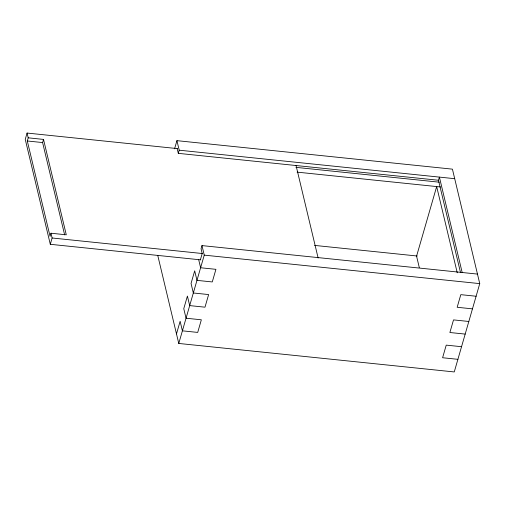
<?xml version="1.0" encoding="UTF-8"?>
<svg xmlns="http://www.w3.org/2000/svg" width="505" height="505" viewBox="0 0 505 505"><rect width="100%" height="100%" fill="white"/><g stroke="black" fill="none" stroke-linecap="round" stroke-linejoin="round"><path stroke-width="0.76" d="M177.438 148.609L27.068 133.055L25.25 139.367L50.298 244.3L200.662 259.854M28.211 137.827L43.512 139.412L66.281 234.806L50.98 233.222L50.071 236.378L27.302 140.983L28.211 137.827L27.068 133.055M64.646 234.907L42.603 142.561L43.512 139.412M50.298 244.3L52.116 237.994L50.98 233.222M174.572 148.817L176.933 140.655L452.43 169.15L479.75 283.621L454.26 371.945L178.764 343.451L157.724 255.303M438.308 180.241L178.297 153.35L179.206 150.193L176.933 140.655M176.485 333.912L180.127 321.294L182.4 330.832L197.707 332.416L201.35 319.798L186.042 318.219L183.769 308.675L187.412 296.063L189.684 305.601L204.992 307.185L208.634 294.566L193.327 292.982L191.054 283.444L194.69 270.825L196.969 280.363L212.277 281.948L215.919 269.329L200.611 267.751L198.686 259.677M477.471 274.082L201.975 245.594L201.066 248.744L202.202 253.516L200.384 259.822M178.764 343.451L204.254 255.132L201.975 245.594M179.206 150.193L454.702 178.688M295.943 167.363L439.268 182.185M27.302 140.983L42.603 142.561M297.085 172.129L440.493 186.964M314.571 245.405L417.237 256.022M52.116 237.994L202.486 253.542M204.254 255.132L479.75 283.621M476.108 296.239L460.8 294.655L457.164 307.274L472.465 308.858M468.823 321.477L453.522 319.892L449.879 332.511L465.181 334.089M461.538 346.708L446.237 345.123L442.595 357.742L457.902 359.326M462.17 272.498L439.401 177.103L438.485 180.26L460.528 272.605M457.252 272.807L436.667 186.566L416.574 256.174L419.308 267.625M296.012 165.356L318.131 258.036M177.16 148.577L178.297 153.35"/></g></svg>
